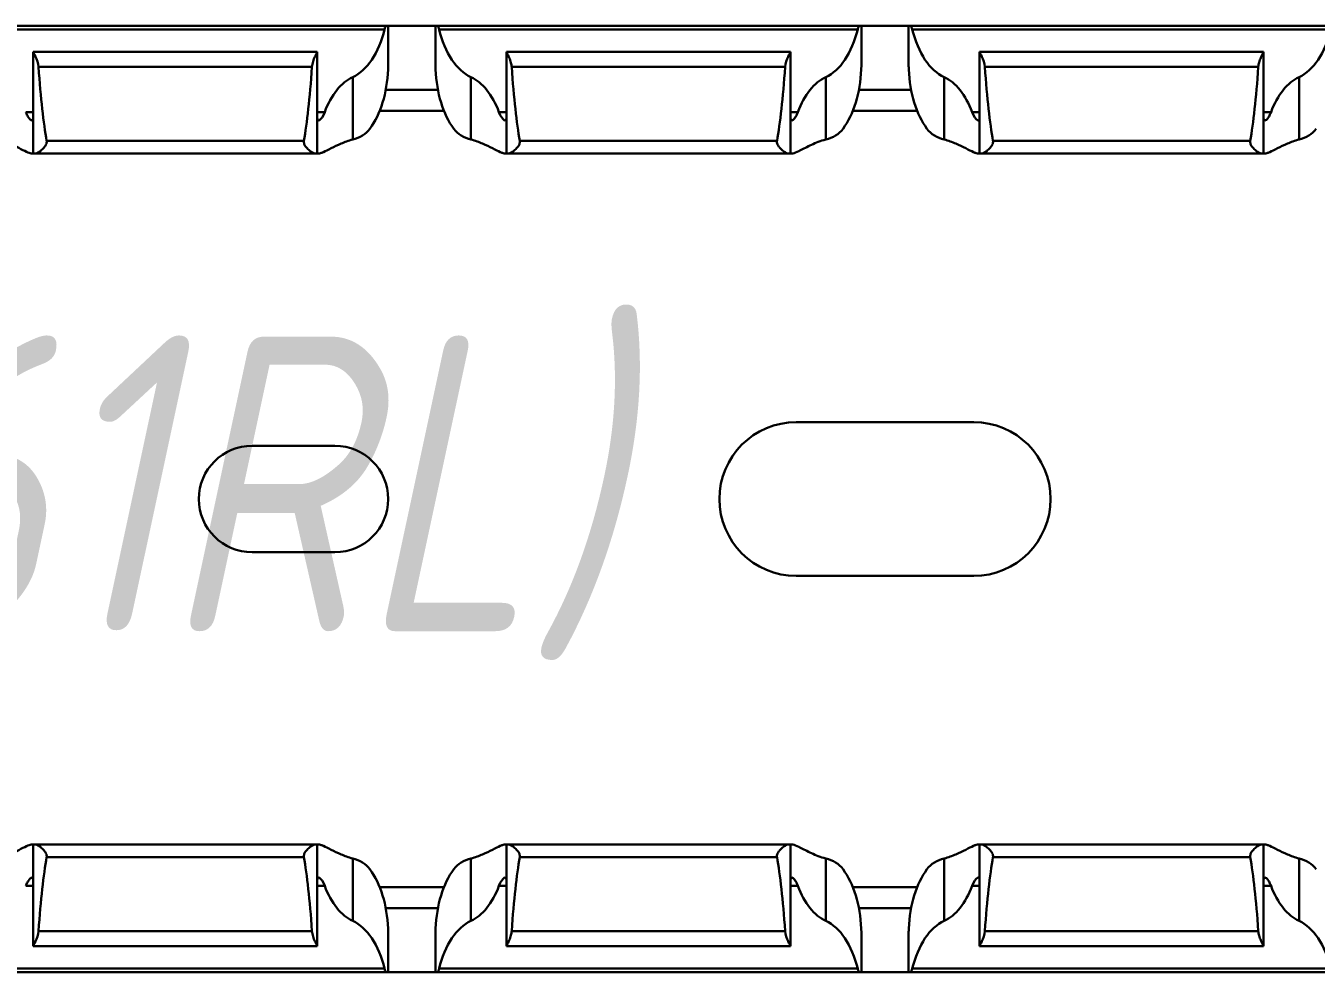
# Model space of a CAD drawing. Header units: millimetres. Extents: x -2573 to 2942, y -1220 to 2800.
# Drawn here: x 2543.8 to 2598.4, y 977.7 to 1017.7 of the extents above; entities that cross this region are included whole.
import ezdxf

# ---------------------------------------------------------------- set-up
doc = ezdxf.new("R2010")
doc.units = ezdxf.units.MM
doc.styles.add('textstyle12', font='isocpeui.ttf', dxfattribs={"width": 0.8})

msp = doc.modelspace()

# ---------------------------------------------------------------- linework, layer by layer
at = {"linetype": 'Continuous', "lineweight": 30}
for p, q in [((2559.092, 1017.677), (2541.225, 1017.677)), ((2559.003, 1017.527), (2541.313, 1017.527)), ((2559.158, 1017.677), (2559.092, 1017.677)), ((2559.158, 1015.947), (2559.158, 1017.677)), ((2561.158, 1017.677), (2559.158, 1017.677)), ((2561.158, 1017.677), (2561.158, 1015.947)), ((2561.158, 1017.677), (2561.225, 1017.677)), ((2579.092, 1017.677), (2561.225, 1017.677)), ((2579.003, 1017.527), (2561.313, 1017.527)), ((2579.158, 1017.677), (2579.092, 1017.677)), ((2579.158, 1015.947), (2579.158, 1017.677)), ((2581.158, 1017.677), (2579.158, 1017.677)), ((2581.158, 1017.677), (2581.158, 1015.947)), ((2581.158, 1017.677), (2581.225, 1017.677)), ((2599.092, 1017.677), (2581.225, 1017.677)), ((2599.003, 1017.527), (2581.313, 1017.527)), ((2556.158, 1016.577), (2544.158, 1016.577)), ((2544.158, 1016.577), (2544.158, 1016.574)), ((2544.158, 1012.277), (2544.158, 1016.574)), ((2556.158, 1016.574), (2556.158, 1016.577)), ((2556.158, 1012.277), (2556.158, 1016.574)), ((2576.158, 1016.577), (2564.158, 1016.577)), ((2564.158, 1016.577), (2564.158, 1016.574)), ((2564.158, 1012.277), (2564.158, 1016.574)), ((2576.158, 1016.574), (2576.158, 1016.577)), ((2576.158, 1012.277), (2576.158, 1016.574)), ((2596.158, 1016.577), (2584.158, 1016.577)), ((2584.158, 1016.577), (2584.158, 1016.574)), ((2584.158, 1012.277), (2584.158, 1016.574)), ((2596.158, 1016.574), (2596.158, 1016.577)), ((2596.158, 1012.277), (2596.158, 1016.574)), ((2555.937, 1015.938), (2544.379, 1015.938)), ((2575.937, 1015.938), (2564.379, 1015.938)), ((2595.937, 1015.938), (2584.379, 1015.938)), ((2557.658, 1012.87), (2557.658, 1015.51)), ((2562.658, 1012.87), (2562.658, 1015.51)), ((2577.658, 1012.87), (2577.658, 1015.51)), ((2582.658, 1012.87), (2582.658, 1015.51)), ((2597.658, 1012.87), (2597.658, 1015.51)), ((2561.259, 1014.977), (2559.057, 1014.977)), ((2581.259, 1014.977), (2579.057, 1014.977)), ((2544.158, 1014.027), (2543.841, 1014.027)), ((2556.475, 1014.027), (2556.158, 1014.027)), ((2558.796, 1014.077), (2561.52, 1014.077)), ((2564.158, 1014.027), (2563.841, 1014.027)), ((2576.475, 1014.027), (2576.158, 1014.027)), ((2578.796, 1014.077), (2581.52, 1014.077)), ((2584.158, 1014.027), (2583.841, 1014.027)), ((2596.475, 1014.027), (2596.158, 1014.027)), ((2555.594, 1012.821), (2544.722, 1012.821)), ((2575.594, 1012.821), (2564.722, 1012.821)), ((2595.594, 1012.821), (2584.722, 1012.821)), ((2544.158, 1012.277), (2544.101, 1012.277)), ((2544.243, 1012.277), (2544.158, 1012.277)), ((2556.074, 1012.277), (2544.243, 1012.277)), ((2556.158, 1012.277), (2556.074, 1012.277)), ((2556.215, 1012.277), (2556.158, 1012.277)), ((2564.158, 1012.277), (2564.101, 1012.277)), ((2564.243, 1012.277), (2564.158, 1012.277)), ((2576.074, 1012.277), (2564.243, 1012.277)), ((2576.158, 1012.277), (2576.074, 1012.277)), ((2576.215, 1012.277), (2576.158, 1012.277)), ((2584.158, 1012.277), (2584.101, 1012.277)), ((2584.243, 1012.277), (2584.158, 1012.277)), ((2596.074, 1012.277), (2584.243, 1012.277)), ((2596.158, 1012.277), (2596.074, 1012.277)), ((2596.215, 1012.277), (2596.158, 1012.277)), ((2583.908, 1000.927), (2576.408, 1000.927)), ((2556.908, 999.927), (2553.408, 999.927)), ((2553.408, 995.427), (2556.908, 995.427)), ((2576.408, 994.427), (2583.908, 994.427)), ((2544.158, 983.077), (2544.101, 983.077)), ((2544.158, 983.077), (2544.158, 978.781)), ((2544.243, 983.077), (2544.158, 983.077)), ((2556.074, 983.077), (2544.243, 983.077)), ((2556.158, 983.077), (2556.074, 983.077)), ((2556.158, 983.077), (2556.158, 978.781)), ((2556.215, 983.077), (2556.158, 983.077)), ((2564.158, 983.077), (2564.101, 983.077)), ((2564.158, 983.077), (2564.158, 978.781)), ((2564.243, 983.077), (2564.158, 983.077)), ((2576.074, 983.077), (2564.243, 983.077)), ((2576.158, 983.077), (2576.074, 983.077)), ((2576.158, 983.077), (2576.158, 978.781)), ((2576.215, 983.077), (2576.158, 983.077)), ((2584.158, 983.077), (2584.101, 983.077)), ((2584.158, 983.077), (2584.158, 978.781)), ((2584.243, 983.077), (2584.158, 983.077)), ((2596.074, 983.077), (2584.243, 983.077)), ((2596.158, 983.077), (2596.074, 983.077)), ((2596.158, 983.077), (2596.158, 978.781)), ((2596.215, 983.077), (2596.158, 983.077)), ((2555.594, 982.534), (2544.722, 982.534)), ((2557.658, 982.484), (2557.658, 979.844)), ((2562.658, 982.484), (2562.658, 979.844)), ((2575.594, 982.534), (2564.722, 982.534)), ((2577.658, 982.484), (2577.658, 979.844)), ((2582.658, 982.484), (2582.658, 979.844)), ((2595.594, 982.534), (2584.722, 982.534)), ((2597.658, 982.484), (2597.658, 979.844)), ((2544.158, 981.327), (2543.841, 981.327)), ((2556.475, 981.327), (2556.158, 981.327)), ((2558.796, 981.277), (2561.52, 981.277)), ((2564.158, 981.327), (2563.841, 981.327)), ((2576.475, 981.327), (2576.158, 981.327)), ((2578.796, 981.277), (2581.52, 981.277)), ((2584.158, 981.327), (2583.841, 981.327)), ((2596.475, 981.327), (2596.158, 981.327)), ((2561.259, 980.377), (2559.057, 980.377)), ((2581.259, 980.377), (2579.057, 980.377)), ((2555.937, 979.416), (2544.379, 979.416)), ((2559.158, 977.677), (2559.158, 979.407)), ((2561.158, 979.408), (2561.158, 977.677)), ((2575.937, 979.416), (2564.379, 979.416)), ((2579.158, 977.677), (2579.158, 979.407)), ((2581.158, 979.408), (2581.158, 977.677)), ((2595.937, 979.416), (2584.379, 979.416)), ((2544.158, 978.777), (2544.158, 978.781)), ((2544.158, 978.777), (2556.158, 978.777)), ((2556.158, 978.781), (2556.158, 978.777)), ((2564.158, 978.777), (2564.158, 978.781)), ((2564.158, 978.777), (2576.158, 978.777)), ((2576.158, 978.781), (2576.158, 978.777)), ((2584.158, 978.777), (2584.158, 978.781)), ((2584.158, 978.777), (2596.158, 978.777)), ((2596.158, 978.781), (2596.158, 978.777)), ((2559.092, 977.677), (2541.225, 977.677)), ((2559.003, 977.827), (2541.313, 977.827)), ((2559.158, 977.677), (2559.092, 977.677)), ((2561.158, 977.677), (2559.158, 977.677)), ((2561.158, 977.677), (2561.225, 977.677)), ((2579.092, 977.677), (2561.225, 977.677)), ((2579.003, 977.827), (2561.313, 977.827)), ((2579.158, 977.677), (2579.092, 977.677)), ((2581.158, 977.677), (2579.158, 977.677)), ((2581.158, 977.677), (2581.225, 977.677)), ((2599.092, 977.677), (2581.225, 977.677)), ((2599.003, 977.827), (2581.313, 977.827))]:
    msp.add_line(p, q, dxfattribs=at)
for centre, radius, start, end in [((2576.408, 997.677), 3.25, 90, 270), ((2583.908, 997.677), 3.25, 270, 90), ((2553.408, 997.677), 2.25, 90, 270), ((2556.908, 997.677), 2.25, 270, 90)]:
    msp.add_arc(centre, radius, start, end, dxfattribs=at)
for centre, major_axis, ratio, start_param, end_param in [((2557.158, 1018.865), (0, 3.464), 0.57735, 3.394273, 4.316105), ((2563.158, 1018.865), (0, 3.464), 0.57735, 1.96708, 2.888912), ((2577.158, 1018.865), (0, 3.464), 0.57735, 3.394273, 4.316105), ((2583.158, 1018.865), (0, 3.464), 0.57735, 1.96708, 2.888912), ((2597.158, 1018.865), (0, 3.464), 0.57735, 3.394273, 4.316105), ((2545.158, 1023.108), (0, 11.43), 0.087489, 2.248826, 2.690566), ((2555.158, 1023.108), (0, 11.43), 0.087489, 3.592619, 4.034359), ((2557.158, 1016.065), (0, 3.464), 0.57735, 3.801355, 4.643885), ((2563.158, 1016.065), (0, 3.464), 0.57735, 1.6393, 2.48183), ((2565.158, 1023.108), (0, 11.43), 0.087489, 2.248826, 2.690566), ((2575.158, 1023.108), (0, 11.43), 0.087489, 3.592619, 4.034359), ((2577.158, 1016.065), (0, 3.464), 0.57735, 3.801355, 4.643885), ((2583.158, 1016.065), (0, 3.464), 0.57735, 1.6393, 2.48183), ((2585.158, 1023.108), (0, 11.43), 0.087489, 2.248826, 2.690566), ((2595.158, 1023.108), (0, 11.43), 0.087489, 3.592619, 4.034359), ((2558.158, 1012.156), (0, 3.464), 0.57735, 0.25268, 1.000198), ((2562.158, 1012.156), (0, 3.464), 0.57735, 5.282988, 6.030505), ((2578.158, 1012.156), (0, 3.464), 0.57735, 0.25268, 1.000198), ((2582.158, 1012.156), (0, 3.464), 0.57735, 5.282988, 6.030505), ((2598.158, 1012.156), (0, 3.464), 0.57735, 0.25268, 1.000198), ((2545.158, 972.247), (0, 11.43), 0.087489, 0.451027, 0.892766), ((2555.158, 972.247), (0, 11.43), 0.087489, 5.390419, 5.832158), ((2565.158, 972.247), (0, 11.43), 0.087489, 0.451027, 0.892766), ((2575.158, 972.247), (0, 11.43), 0.087489, 5.390419, 5.832158), ((2585.158, 972.247), (0, 11.43), 0.087489, 0.451027, 0.892766), ((2595.158, 972.247), (0, 11.43), 0.087489, 5.390419, 5.832158), ((2557.158, 979.29), (0, 3.464), 0.57735, 4.780893, 5.623423), ((2563.158, 979.29), (0, 3.464), 0.57735, 0.659763, 1.502293), ((2577.158, 979.29), (0, 3.464), 0.57735, 4.780893, 5.623423), ((2583.158, 979.29), (0, 3.464), 0.57735, 0.659763, 1.502293), ((2558.158, 983.199), (0, 3.464), 0.57735, 2.141395, 2.888912), ((2562.158, 983.199), (0, 3.464), 0.57735, 3.394273, 4.14179), ((2578.158, 983.199), (0, 3.464), 0.57735, 2.141395, 2.888912), ((2582.158, 983.199), (0, 3.464), 0.57735, 3.394273, 4.14179), ((2598.158, 983.199), (0, 3.464), 0.57735, 2.141395, 2.888912), ((2557.158, 976.49), (0, 3.464), 0.57735, 5.108673, 6.030505), ((2563.158, 976.49), (0, 3.464), 0.57735, 0.25268, 1.174513), ((2577.158, 976.49), (0, 3.464), 0.57735, 5.108673, 6.030505), ((2583.158, 976.49), (0, 3.464), 0.57735, 0.25268, 1.174513), ((2597.158, 976.49), (0, 3.464), 0.57735, 5.108673, 6.030505)]:
    msp.add_ellipse(centre, major_axis=major_axis, ratio=ratio, start_param=start_param, end_param=end_param, dxfattribs=at)
for points, knots in [([(2559.003, 1017.527), (2559.014, 1017.573), (2559.03, 1017.612), (2559.061, 1017.663), (2559.078, 1017.677), (2559.092, 1017.677)], [0, 0, 0, 0, 0.5, 0.5, 1, 1, 1, 1]), ([(2561.225, 1017.677), (2561.239, 1017.677), (2561.255, 1017.663), (2561.287, 1017.612), (2561.302, 1017.574), (2561.313, 1017.527)], [0, 0, 0, 0, 0.5, 0.5, 1, 1, 1, 1]), ([(2579.003, 1017.527), (2579.006, 1017.537), (2579.016, 1017.575), (2579.038, 1017.629), (2579.067, 1017.67), (2579.084, 1017.675), (2579.092, 1017.677)], [0, 0, 0, 0, 0.111557, 0.417137, 0.745128, 1, 1, 1, 1]), ([(2581.225, 1017.677), (2581.239, 1017.677), (2581.255, 1017.663), (2581.287, 1017.612), (2581.302, 1017.574), (2581.313, 1017.527)], [0, 0, 0, 0, 0.5, 0.5, 1, 1, 1, 1]), ([(2544.158, 1016.574), (2544.158, 1016.566), (2544.169, 1016.542), (2544.204, 1016.471), (2544.229, 1016.424), (2544.308, 1016.255), (2544.368, 1016.105), (2544.379, 1015.938)], [0, 0, 0, 0, 0.25, 0.25, 0.5, 0.5, 1, 1, 1, 1]), ([(2555.937, 1015.938), (2555.949, 1016.105), (2556.009, 1016.255), (2556.087, 1016.424), (2556.112, 1016.471), (2556.148, 1016.542), (2556.158, 1016.566), (2556.158, 1016.574)], [0, 0, 0, 0, 0.5, 0.5, 0.75, 0.75, 1, 1, 1, 1]), ([(2564.158, 1016.574), (2564.16, 1016.567), (2564.165, 1016.549), (2564.206, 1016.468), (2564.277, 1016.325), (2564.352, 1016.143), (2564.371, 1015.999), (2564.379, 1015.938)], [0, 0, 0, 0, 0.135391, 0.340148, 0.559259, 0.813315, 1, 1, 1, 1]), ([(2575.937, 1015.938), (2575.949, 1016.105), (2576.009, 1016.255), (2576.087, 1016.424), (2576.112, 1016.471), (2576.148, 1016.542), (2576.158, 1016.566), (2576.158, 1016.574)], [0, 0, 0, 0, 0.5, 0.5, 0.75, 0.75, 1, 1, 1, 1]), ([(2584.158, 1016.574), (2584.158, 1016.566), (2584.169, 1016.542), (2584.204, 1016.471), (2584.229, 1016.424), (2584.308, 1016.255), (2584.368, 1016.105), (2584.379, 1015.938)], [0, 0, 0, 0, 0.25, 0.25, 0.5, 0.5, 1, 1, 1, 1]), ([(2595.937, 1015.938), (2595.937, 1015.942), (2595.942, 1016.008), (2595.971, 1016.152), (2596.045, 1016.34), (2596.119, 1016.486), (2596.155, 1016.556), (2596.157, 1016.57), (2596.158, 1016.574)], [0, 0, 0, 0, 0.012016, 0.198651, 0.447301, 0.69871, 0.909613, 1, 1, 1, 1]), ([(2559.158, 1015.947), (2559.158, 1015.937), (2559.158, 1015.912), (2559.155, 1015.863), (2559.154, 1015.831), (2559.154, 1015.827)], [0, 0, 0, 0, 0.388499, 0.929496, 1, 1, 1, 1]), ([(2561.163, 1015.827), (2561.162, 1015.839), (2561.161, 1015.88), (2561.158, 1015.925), (2561.159, 1015.942), (2561.159, 1015.947)], [0, 0, 0, 0, 0.2324762, 0.7770617, 1, 1, 1, 1]), ([(2579.158, 1015.947), (2579.158, 1015.937), (2579.158, 1015.912), (2579.155, 1015.863), (2579.154, 1015.831), (2579.154, 1015.827)], [0, 0, 0, 0, 0.388498, 0.929496, 1, 1, 1, 1]), ([(2581.163, 1015.827), (2581.162, 1015.839), (2581.161, 1015.88), (2581.158, 1015.925), (2581.159, 1015.942), (2581.159, 1015.947)], [0, 0, 0, 0, 0.232471, 0.777061, 1, 1, 1, 1]), ([(2543.841, 1014.027), (2543.85, 1014.006), (2543.883, 1013.921), (2543.957, 1013.793), (2544.051, 1013.687), (2544.121, 1013.666), (2544.154, 1013.727), (2544.157, 1013.819), (2544.158, 1013.862)], [0, 0, 0, 0, 0.061395, 0.243197, 0.449457, 0.653588, 0.838099, 1, 1, 1, 1]), ([(2556.158, 1013.862), (2556.158, 1013.789), (2556.163, 1013.734), (2556.193, 1013.675), (2556.217, 1013.67), (2556.313, 1013.724), (2556.409, 1013.849), (2556.475, 1014.027)], [0, 0, 0, 0, 0.25, 0.25, 0.5, 0.5, 1, 1, 1, 1]), ([(2563.841, 1014.027), (2563.908, 1013.848), (2564.004, 1013.724), (2564.099, 1013.67), (2564.124, 1013.675), (2564.153, 1013.734), (2564.158, 1013.788), (2564.158, 1013.862)], [0, 0, 0, 0, 0.5, 0.5, 0.75, 0.75, 1, 1, 1, 1]), ([(2576.158, 1013.862), (2576.159, 1013.826), (2576.161, 1013.742), (2576.186, 1013.676), (2576.24, 1013.674), (2576.32, 1013.744), (2576.407, 1013.866), (2576.455, 1013.98), (2576.475, 1014.027)], [0, 0, 0, 0, 0.134582, 0.31126, 0.484405, 0.663822, 0.859546, 1, 1, 1, 1]), ([(2583.841, 1014.027), (2583.908, 1013.848), (2584.004, 1013.724), (2584.099, 1013.67), (2584.124, 1013.675), (2584.153, 1013.734), (2584.158, 1013.788), (2584.158, 1013.862)], [0, 0, 0, 0, 0.5, 0.5, 0.75, 0.75, 1, 1, 1, 1]), ([(2596.158, 1013.862), (2596.159, 1013.826), (2596.161, 1013.742), (2596.186, 1013.676), (2596.24, 1013.674), (2596.32, 1013.744), (2596.407, 1013.866), (2596.455, 1013.98), (2596.475, 1014.027)], [0, 0, 0, 0, 0.134582, 0.311259, 0.484398, 0.663814, 0.859547, 1, 1, 1, 1]), ([(2544.101, 1012.277), (2544.091, 1012.278), (2544.04, 1012.281), (2543.879, 1012.345), (2543.535, 1012.518), (2543.118, 1012.73), (2542.786, 1012.831), (2542.658, 1012.87)], [0, 0, 0, 0, 0.051352, 0.271581, 0.516005, 0.812732, 1, 1, 1, 1]), ([(2557.658, 1012.87), (2557.481, 1012.826), (2557.316, 1012.764), (2557.013, 1012.633), (2556.872, 1012.563), (2556.623, 1012.439), (2556.511, 1012.382), (2556.376, 1012.322), (2556.336, 1012.306), (2556.266, 1012.283), (2556.237, 1012.277), (2556.215, 1012.277)], [0, 0, 0, 0, 0.25, 0.25, 0.5, 0.5, 0.75, 0.75, 0.875, 0.875, 1, 1, 1, 1]), ([(2558.384, 1013.327), (2558.299, 1013.213), (2558.193, 1013.116), (2557.947, 1012.963), (2557.807, 1012.908), (2557.658, 1012.87)], [0, 0, 0, 0, 0.5, 0.5, 1, 1, 1, 1]), ([(2562.658, 1012.87), (2562.51, 1012.907), (2562.37, 1012.963), (2562.124, 1013.115), (2562.018, 1013.213), (2561.932, 1013.327)], [0, 0, 0, 0, 0.5, 0.5, 1, 1, 1, 1]), ([(2564.101, 1012.277), (2564.079, 1012.277), (2564.05, 1012.283), (2563.981, 1012.306), (2563.941, 1012.322), (2563.805, 1012.382), (2563.695, 1012.438), (2563.443, 1012.564), (2563.304, 1012.633), (2563, 1012.764), (2562.834, 1012.826), (2562.658, 1012.87)], [0, 0, 0, 0, 0.125, 0.125, 0.25, 0.25, 0.5, 0.5, 0.75, 0.75, 1, 1, 1, 1]), ([(2577.658, 1012.87), (2577.629, 1012.863), (2577.384, 1012.798), (2576.96, 1012.613), (2576.522, 1012.385), (2576.297, 1012.285), (2576.232, 1012.279), (2576.215, 1012.277)], [0, 0, 0, 0, 0.041607, 0.350972, 0.668862, 0.916879, 1, 1, 1, 1]), ([(2578.384, 1013.327), (2578.299, 1013.213), (2578.193, 1013.116), (2577.947, 1012.963), (2577.807, 1012.908), (2577.658, 1012.87)], [0, 0, 0, 0, 0.5, 0.5, 1, 1, 1, 1]), ([(2582.658, 1012.87), (2582.51, 1012.907), (2582.37, 1012.963), (2582.124, 1013.115), (2582.018, 1013.213), (2581.932, 1013.327)], [0, 0, 0, 0, 0.5, 0.5, 1, 1, 1, 1]), ([(2584.101, 1012.277), (2584.079, 1012.277), (2584.05, 1012.283), (2583.981, 1012.306), (2583.941, 1012.322), (2583.805, 1012.382), (2583.695, 1012.438), (2583.443, 1012.564), (2583.304, 1012.633), (2583, 1012.764), (2582.834, 1012.826), (2582.658, 1012.87)], [0, 0, 0, 0, 0.125, 0.125, 0.25, 0.25, 0.5, 0.5, 0.75, 0.75, 1, 1, 1, 1]), ([(2597.658, 1012.87), (2597.481, 1012.826), (2597.316, 1012.764), (2597.013, 1012.633), (2596.872, 1012.563), (2596.623, 1012.439), (2596.511, 1012.382), (2596.376, 1012.322), (2596.336, 1012.306), (2596.266, 1012.283), (2596.237, 1012.277), (2596.215, 1012.277)], [0, 0, 0, 0, 0.25, 0.25, 0.5, 0.5, 0.75, 0.75, 0.875, 0.875, 1, 1, 1, 1]), ([(2598.384, 1013.327), (2598.299, 1013.213), (2598.193, 1013.116), (2597.947, 1012.963), (2597.807, 1012.908), (2597.658, 1012.87)], [0, 0, 0, 0, 0.5, 0.5, 1, 1, 1, 1]), ([(2544.722, 1012.821), (2544.724, 1012.804), (2544.729, 1012.762), (2544.713, 1012.681), (2544.648, 1012.565), (2544.527, 1012.439), (2544.389, 1012.331), (2544.293, 1012.282), (2544.253, 1012.278), (2544.243, 1012.277)], [0, 0, 0, 0, 0.052562, 0.130506, 0.247861, 0.469477, 0.712394, 0.920773, 1, 1, 1, 1]), ([(2556.074, 1012.277), (2556.041, 1012.277), (2555.999, 1012.294), (2555.906, 1012.349), (2555.855, 1012.387), (2555.753, 1012.478), (2555.7, 1012.531), (2555.634, 1012.627), (2555.615, 1012.662), (2555.59, 1012.739), (2555.587, 1012.781), (2555.594, 1012.821)], [0, 0, 0, 0, 0.25, 0.25, 0.5, 0.5, 0.75, 0.75, 0.875, 0.875, 1, 1, 1, 1]), ([(2564.722, 1012.821), (2564.73, 1012.781), (2564.726, 1012.739), (2564.702, 1012.661), (2564.682, 1012.627), (2564.616, 1012.53), (2564.564, 1012.478), (2564.461, 1012.386), (2564.41, 1012.349), (2564.317, 1012.294), (2564.275, 1012.277), (2564.243, 1012.277)], [0, 0, 0, 0, 0.125, 0.125, 0.25, 0.25, 0.5, 0.5, 0.75, 0.75, 1, 1, 1, 1]), ([(2576.074, 1012.277), (2576.05, 1012.282), (2575.992, 1012.292), (2575.864, 1012.377), (2575.735, 1012.491), (2575.643, 1012.607), (2575.598, 1012.699), (2575.587, 1012.772), (2575.592, 1012.809), (2575.594, 1012.821)], [0, 0, 0, 0, 0.16384, 0.401479, 0.643549, 0.778477, 0.884705, 0.96258, 1, 1, 1, 1]), ([(2584.722, 1012.821), (2584.724, 1012.804), (2584.729, 1012.762), (2584.713, 1012.681), (2584.648, 1012.565), (2584.527, 1012.439), (2584.389, 1012.331), (2584.293, 1012.282), (2584.253, 1012.278), (2584.243, 1012.277)], [0, 0, 0, 0, 0.0525608, 0.1305065, 0.2478636, 0.4694651, 0.7124055, 0.9207717, 1, 1, 1, 1]), ([(2596.074, 1012.277), (2596.041, 1012.277), (2595.999, 1012.294), (2595.906, 1012.349), (2595.855, 1012.387), (2595.753, 1012.478), (2595.7, 1012.531), (2595.634, 1012.627), (2595.615, 1012.662), (2595.59, 1012.739), (2595.587, 1012.781), (2595.594, 1012.821)], [0, 0, 0, 0, 0.25, 0.25, 0.5, 0.5, 0.75, 0.75, 0.875, 0.875, 1, 1, 1, 1]), ([(2544.101, 983.077), (2544.091, 983.077), (2544.04, 983.074), (2543.879, 983.01), (2543.535, 982.837), (2543.118, 982.625), (2542.786, 982.524), (2542.658, 982.484)], [0, 0, 0, 0, 0.051352, 0.271581, 0.516005, 0.812732, 1, 1, 1, 1]), ([(2544.722, 982.534), (2544.724, 982.551), (2544.729, 982.593), (2544.713, 982.673), (2544.648, 982.789), (2544.527, 982.916), (2544.389, 983.024), (2544.293, 983.073), (2544.253, 983.076), (2544.243, 983.077)], [0, 0, 0, 0, 0.052562, 0.130506, 0.247861, 0.469477, 0.712394, 0.920773, 1, 1, 1, 1]), ([(2556.074, 983.077), (2556.041, 983.077), (2555.999, 983.061), (2555.906, 983.006), (2555.855, 982.968), (2555.753, 982.877), (2555.7, 982.824), (2555.634, 982.728), (2555.615, 982.693), (2555.59, 982.616), (2555.587, 982.574), (2555.594, 982.534)], [0, 0, 0, 0, 0.25, 0.25, 0.5, 0.5, 0.75, 0.75, 0.875, 0.875, 1, 1, 1, 1]), ([(2557.658, 982.484), (2557.481, 982.529), (2557.316, 982.591), (2557.013, 982.722), (2556.872, 982.791), (2556.623, 982.916), (2556.511, 982.973), (2556.376, 983.033), (2556.336, 983.049), (2556.266, 983.071), (2556.237, 983.077), (2556.215, 983.077)], [0, 0, 0, 0, 0.25, 0.25, 0.5, 0.5, 0.75, 0.75, 0.875, 0.875, 1, 1, 1, 1]), ([(2564.101, 983.077), (2564.079, 983.077), (2564.05, 983.071), (2563.981, 983.049), (2563.941, 983.033), (2563.805, 982.972), (2563.695, 982.916), (2563.443, 982.79), (2563.304, 982.722), (2563, 982.591), (2562.834, 982.529), (2562.658, 982.484)], [0, 0, 0, 0, 0.125, 0.125, 0.25, 0.25, 0.5, 0.5, 0.75, 0.75, 1, 1, 1, 1]), ([(2564.722, 982.534), (2564.73, 982.574), (2564.726, 982.616), (2564.702, 982.694), (2564.682, 982.728), (2564.616, 982.825), (2564.564, 982.877), (2564.461, 982.968), (2564.41, 983.006), (2564.317, 983.061), (2564.275, 983.077), (2564.243, 983.077)], [0, 0, 0, 0, 0.125, 0.125, 0.25, 0.25, 0.5, 0.5, 0.75, 0.75, 1, 1, 1, 1]), ([(2576.074, 983.077), (2576.05, 983.073), (2575.992, 983.063), (2575.864, 982.978), (2575.735, 982.864), (2575.643, 982.748), (2575.598, 982.656), (2575.587, 982.583), (2575.592, 982.546), (2575.594, 982.534)], [0, 0, 0, 0, 0.16384, 0.401479, 0.643549, 0.778477, 0.884705, 0.96258, 1, 1, 1, 1]), ([(2577.658, 982.484), (2577.629, 982.492), (2577.384, 982.557), (2576.96, 982.742), (2576.522, 982.97), (2576.297, 983.069), (2576.232, 983.076), (2576.215, 983.077)], [0, 0, 0, 0, 0.041607, 0.350972, 0.668862, 0.916879, 1, 1, 1, 1]), ([(2584.101, 983.077), (2584.079, 983.077), (2584.05, 983.071), (2583.981, 983.049), (2583.941, 983.033), (2583.805, 982.972), (2583.695, 982.916), (2583.443, 982.79), (2583.304, 982.722), (2583, 982.591), (2582.834, 982.529), (2582.658, 982.484)], [0, 0, 0, 0, 0.125, 0.125, 0.25, 0.25, 0.5, 0.5, 0.75, 0.75, 1, 1, 1, 1]), ([(2584.722, 982.534), (2584.724, 982.551), (2584.729, 982.593), (2584.713, 982.673), (2584.648, 982.789), (2584.527, 982.916), (2584.389, 983.023), (2584.293, 983.073), (2584.253, 983.076), (2584.243, 983.077)], [0, 0, 0, 0, 0.0525608, 0.1305065, 0.2478636, 0.4694651, 0.7124055, 0.9207717, 1, 1, 1, 1]), ([(2596.074, 983.077), (2596.041, 983.077), (2595.999, 983.061), (2595.906, 983.006), (2595.855, 982.968), (2595.753, 982.877), (2595.7, 982.824), (2595.634, 982.728), (2595.615, 982.693), (2595.59, 982.616), (2595.587, 982.574), (2595.594, 982.534)], [0, 0, 0, 0, 0.25, 0.25, 0.5, 0.5, 0.75, 0.75, 0.875, 0.875, 1, 1, 1, 1]), ([(2597.658, 982.484), (2597.481, 982.529), (2597.316, 982.591), (2597.013, 982.722), (2596.872, 982.791), (2596.623, 982.916), (2596.511, 982.973), (2596.376, 983.033), (2596.336, 983.049), (2596.266, 983.071), (2596.237, 983.077), (2596.215, 983.077)], [0, 0, 0, 0, 0.25, 0.25, 0.5, 0.5, 0.75, 0.75, 0.875, 0.875, 1, 1, 1, 1]), ([(2558.384, 982.027), (2558.299, 982.142), (2558.193, 982.239), (2557.947, 982.392), (2557.807, 982.447), (2557.658, 982.484)], [0, 0, 0, 0, 0.5, 0.5, 1, 1, 1, 1]), ([(2562.658, 982.484), (2562.51, 982.447), (2562.37, 982.391), (2562.124, 982.239), (2562.018, 982.142), (2561.932, 982.027)], [0, 0, 0, 0, 0.5, 0.5, 1, 1, 1, 1]), ([(2578.384, 982.027), (2578.299, 982.142), (2578.193, 982.239), (2577.947, 982.392), (2577.807, 982.447), (2577.658, 982.484)], [0, 0, 0, 0, 0.5, 0.5, 1, 1, 1, 1]), ([(2582.658, 982.484), (2582.51, 982.447), (2582.37, 982.391), (2582.124, 982.239), (2582.018, 982.142), (2581.932, 982.027)], [0, 0, 0, 0, 0.5, 0.5, 1, 1, 1, 1]), ([(2598.384, 982.027), (2598.299, 982.142), (2598.193, 982.239), (2597.947, 982.392), (2597.807, 982.447), (2597.658, 982.484)], [0, 0, 0, 0, 0.5, 0.5, 1, 1, 1, 1]), ([(2543.841, 981.327), (2543.85, 981.349), (2543.883, 981.434), (2543.957, 981.561), (2544.051, 981.668), (2544.121, 981.689), (2544.154, 981.628), (2544.157, 981.536), (2544.158, 981.492)], [0, 0, 0, 0, 0.061395, 0.243197, 0.449457, 0.653588, 0.838099, 1, 1, 1, 1]), ([(2556.158, 981.492), (2556.158, 981.566), (2556.163, 981.62), (2556.193, 981.68), (2556.217, 981.685), (2556.313, 981.63), (2556.409, 981.506), (2556.475, 981.327)], [0, 0, 0, 0, 0.25, 0.25, 0.5, 0.5, 1, 1, 1, 1]), ([(2563.841, 981.327), (2563.908, 981.507), (2564.004, 981.631), (2564.099, 981.685), (2564.124, 981.68), (2564.153, 981.621), (2564.158, 981.567), (2564.158, 981.492)], [0, 0, 0, 0, 0.5, 0.5, 0.75, 0.75, 1, 1, 1, 1]), ([(2576.158, 981.492), (2576.159, 981.529), (2576.161, 981.613), (2576.186, 981.679), (2576.24, 981.681), (2576.32, 981.611), (2576.407, 981.489), (2576.455, 981.375), (2576.475, 981.327)], [0, 0, 0, 0, 0.134582, 0.31126, 0.484405, 0.663822, 0.859546, 1, 1, 1, 1]), ([(2583.841, 981.327), (2583.908, 981.507), (2584.004, 981.631), (2584.099, 981.685), (2584.124, 981.68), (2584.153, 981.621), (2584.158, 981.567), (2584.158, 981.492)], [0, 0, 0, 0, 0.5, 0.5, 0.75, 0.75, 1, 1, 1, 1]), ([(2596.158, 981.492), (2596.159, 981.529), (2596.161, 981.613), (2596.186, 981.679), (2596.24, 981.681), (2596.32, 981.611), (2596.407, 981.489), (2596.455, 981.375), (2596.475, 981.327)], [0, 0, 0, 0, 0.134582, 0.311259, 0.484398, 0.663814, 0.859547, 1, 1, 1, 1]), ([(2544.158, 978.781), (2544.158, 978.789), (2544.169, 978.813), (2544.204, 978.884), (2544.229, 978.931), (2544.308, 979.1), (2544.368, 979.25), (2544.379, 979.416)], [0, 0, 0, 0, 0.25, 0.25, 0.5, 0.5, 1, 1, 1, 1]), ([(2555.937, 979.416), (2555.949, 979.25), (2556.009, 979.1), (2556.087, 978.931), (2556.112, 978.884), (2556.148, 978.813), (2556.158, 978.789), (2556.158, 978.781)], [0, 0, 0, 0, 0.5, 0.5, 0.75, 0.75, 1, 1, 1, 1]), ([(2559.158, 979.407), (2559.158, 979.418), (2559.158, 979.442), (2559.155, 979.491), (2559.154, 979.524), (2559.154, 979.527)], [0, 0, 0, 0, 0.388499, 0.929496, 1, 1, 1, 1]), ([(2561.163, 979.527), (2561.162, 979.515), (2561.161, 979.475), (2561.158, 979.43), (2561.159, 979.413), (2561.159, 979.408)], [0, 0, 0, 0, 0.2324762, 0.7770617, 1, 1, 1, 1]), ([(2564.158, 978.781), (2564.16, 978.788), (2564.165, 978.806), (2564.206, 978.887), (2564.277, 979.03), (2564.352, 979.212), (2564.371, 979.356), (2564.379, 979.416)], [0, 0, 0, 0, 0.135391, 0.340148, 0.559259, 0.813315, 1, 1, 1, 1]), ([(2575.937, 979.416), (2575.949, 979.25), (2576.009, 979.1), (2576.087, 978.931), (2576.112, 978.884), (2576.148, 978.813), (2576.158, 978.789), (2576.158, 978.781)], [0, 0, 0, 0, 0.5, 0.5, 0.75, 0.75, 1, 1, 1, 1]), ([(2579.158, 979.407), (2579.158, 979.418), (2579.158, 979.442), (2579.155, 979.491), (2579.154, 979.524), (2579.154, 979.527)], [0, 0, 0, 0, 0.388498, 0.929496, 1, 1, 1, 1]), ([(2581.163, 979.527), (2581.162, 979.515), (2581.161, 979.475), (2581.158, 979.43), (2581.159, 979.413), (2581.159, 979.408)], [0, 0, 0, 0, 0.232471, 0.777061, 1, 1, 1, 1]), ([(2584.158, 978.781), (2584.158, 978.789), (2584.169, 978.813), (2584.204, 978.884), (2584.229, 978.931), (2584.308, 979.1), (2584.368, 979.25), (2584.379, 979.416)], [0, 0, 0, 0, 0.25, 0.25, 0.5, 0.5, 1, 1, 1, 1]), ([(2595.937, 979.416), (2595.937, 979.412), (2595.942, 979.347), (2595.971, 979.203), (2596.045, 979.015), (2596.119, 978.869), (2596.155, 978.799), (2596.157, 978.785), (2596.158, 978.781)], [0, 0, 0, 0, 0.012016, 0.198651, 0.447301, 0.69871, 0.909613, 1, 1, 1, 1]), ([(2559.003, 977.827), (2559.014, 977.781), (2559.03, 977.743), (2559.061, 977.691), (2559.078, 977.677), (2559.092, 977.677)], [0, 0, 0, 0, 0.5, 0.5, 1, 1, 1, 1]), ([(2561.225, 977.677), (2561.239, 977.677), (2561.255, 977.692), (2561.287, 977.743), (2561.302, 977.781), (2561.313, 977.827)], [0, 0, 0, 0, 0.5, 0.5, 1, 1, 1, 1]), ([(2579.003, 977.827), (2579.006, 977.817), (2579.016, 977.78), (2579.038, 977.726), (2579.067, 977.684), (2579.084, 977.68), (2579.092, 977.677)], [0, 0, 0, 0, 0.111557, 0.417137, 0.745128, 1, 1, 1, 1]), ([(2581.225, 977.677), (2581.239, 977.677), (2581.255, 977.692), (2581.287, 977.743), (2581.302, 977.781), (2581.313, 977.827)], [0, 0, 0, 0, 0.5, 0.5, 1, 1, 1, 1])]:
    msp.add_open_spline(points, degree=3, knots=knots, dxfattribs=at)

# ---------------------------------------------------------------- texts
at = {"color": 1, "lineweight": 40, "style": 'textstyle12', "width": 0.8}
msp.add_text('короб 40х100 (00161RL)', height=12.5, dxfattribs=at).set_placement((2430.342, 992.09))

doc.saveas('drawing.dxf')
